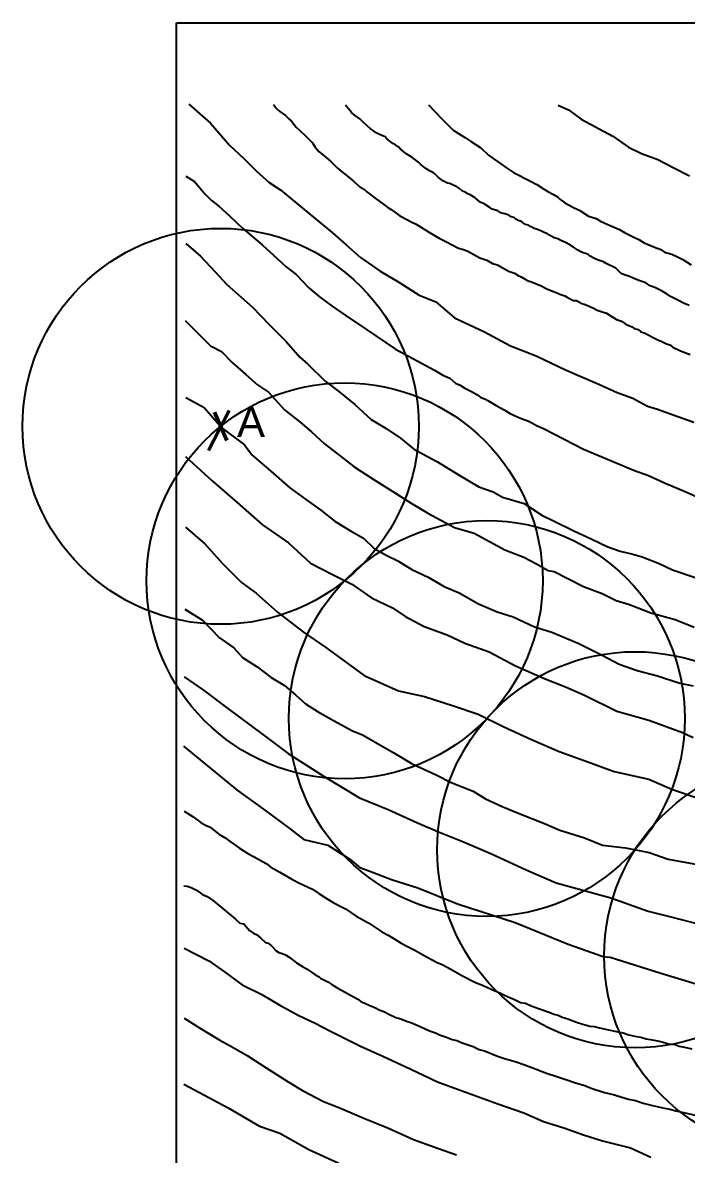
# Model space of a CAD drawing. Header units: millimetres. Extents: x 19067981 to 38137102, y 2652003 to 2652615.
# Drawn here: x 19068134.38 to 19068141.08, y 2652516.81 to 2652528.25 of the extents above; entities that cross this region are included whole.
import ezdxf

# ---------------------------------------------------------------- set-up
doc = ezdxf.new("R2010")
doc.units = ezdxf.units.MM
doc.layers.add('Layer1', color=7, linetype='Continuous', lineweight=50)
doc.styles.get("Standard").update_dxf_attribs({"font": 'arial.ttf'})

msp = doc.modelspace()

# ---------------------------------------------------------------- linework, layer by layer
for points in [[(19068135.933, 2652528.246), (19068164.451, 2652528.246), (19068164.451, 2652508.033), (19068135.932, 2652508.033), (19068135.932, 2652528.246)], [(19068136.055, 2652527.423), (19068136.273, 2652527.23), (19068136.467, 2652527.009), (19068136.61, 2652526.873), (19068136.739, 2652526.747), (19068136.868, 2652526.632), (19068136.984, 2652526.555), (19068137.144, 2652526.423), (19068137.314, 2652526.28), (19068137.508, 2652526.124), (19068137.644, 2652526.002), (19068137.79, 2652525.873), (19068137.988, 2652525.737), (19068138.178, 2652525.625), (19068138.383, 2652525.494), (19068138.55, 2652525.426), (19068138.737, 2652525.263), (19068139.043, 2652525.124), (19068139.305, 2652524.981), (19068139.564, 2652524.881), (19068139.86, 2652524.74), (19068140.204, 2652524.59), (19068140.381, 2652524.511), (19068140.539, 2652524.452), (19068140.688, 2652524.373), (19068140.789, 2652524.342), (19068140.993, 2652524.268), (19068141.154, 2652524.21)], [(19068136.909, 2652527.421), (19068136.941, 2652527.379), (19068136.975, 2652527.349), (19068137.033, 2652527.309), (19068137.065, 2652527.274), (19068137.091, 2652527.251), (19068137.14, 2652527.189), (19068137.181, 2652527.153), (19068137.23, 2652527.107), (19068137.303, 2652527.032), (19068137.331, 2652526.988), (19068137.369, 2652526.943), (19068137.406, 2652526.913), (19068137.485, 2652526.846), (19068137.516, 2652526.816), (19068137.554, 2652526.781), (19068137.597, 2652526.743), (19068137.657, 2652526.697), (19068137.719, 2652526.645), (19068137.783, 2652526.589), (19068137.828, 2652526.561), (19068137.854, 2652526.538), (19068137.952, 2652526.463), (19068138.011, 2652526.419), (19068138.066, 2652526.379), (19068138.099, 2652526.357), (19068138.186, 2652526.296), (19068138.257, 2652526.259), (19068138.301, 2652526.235), (19068138.353, 2652526.209), (19068138.404, 2652526.177), (19068138.448, 2652526.149), (19068138.485, 2652526.126), (19068138.585, 2652526.068), (19068138.65, 2652526.035), (19068138.714, 2652526.003), (19068138.78, 2652525.968), (19068138.83, 2652525.956), (19068138.873, 2652525.936), (19068138.994, 2652525.871), (19068139.066, 2652525.847), (19068139.124, 2652525.813), (19068139.172, 2652525.798), (19068139.284, 2652525.736), (19068139.344, 2652525.716), (19068139.382, 2652525.693), (19068139.412, 2652525.679), (19068139.452, 2652525.654), (19068139.481, 2652525.638), (19068139.515, 2652525.629), (19068139.613, 2652525.589), (19068139.671, 2652525.556), (19068139.728, 2652525.534), (19068139.764, 2652525.52), (19068139.803, 2652525.502), (19068139.852, 2652525.487), (19068139.868, 2652525.475), (19068139.937, 2652525.439), (19068139.97, 2652525.438), (19068140.026, 2652525.408), (19068140.048, 2652525.403), (19068140.093, 2652525.384), (19068140.149, 2652525.36), (19068140.181, 2652525.341), (19068140.221, 2652525.329), (19068140.273, 2652525.31), (19068140.376, 2652525.249), (19068140.425, 2652525.229), (19068140.458, 2652525.208), (19068140.489, 2652525.191), (19068140.533, 2652525.173), (19068140.554, 2652525.157), (19068140.593, 2652525.145), (19068140.622, 2652525.124), (19068140.653, 2652525.114), (19068140.694, 2652525.091), (19068140.745, 2652525.067), (19068140.798, 2652525.037), (19068140.826, 2652525.029), (19068140.854, 2652525.014), (19068140.878, 2652525.003), (19068140.913, 2652524.991), (19068140.944, 2652524.967), (19068141.021, 2652524.93), (19068141.118, 2652524.894)], [(19068141.109, 2652525.388), (19068141.052, 2652525.413), (19068140.993, 2652525.441), (19068140.92, 2652525.479), (19068140.885, 2652525.502), (19068140.835, 2652525.533), (19068140.763, 2652525.57), (19068140.716, 2652525.586), (19068140.684, 2652525.606), (19068140.67, 2652525.619), (19068140.6, 2652525.642), (19068140.544, 2652525.664), (19068140.499, 2652525.686), (19068140.463, 2652525.695), (19068140.423, 2652525.713), (19068140.368, 2652525.765), (19068140.269, 2652525.814), (19068140.242, 2652525.83), (19068140.188, 2652525.848), (19068140.154, 2652525.865), (19068140.103, 2652525.892), (19068140.085, 2652525.906), (19068140.037, 2652525.922), (19068140.014, 2652525.932), (19068139.985, 2652525.949), (19068139.962, 2652525.963), (19068139.939, 2652525.977), (19068139.905, 2652526), (19068139.86, 2652526.025), (19068139.813, 2652526.047), (19068139.783, 2652526.063), (19068139.745, 2652526.073), (19068139.699, 2652526.099), (19068139.677, 2652526.113), (19068139.652, 2652526.124), (19068139.61, 2652526.143), (19068139.567, 2652526.161), (19068139.544, 2652526.166), (19068139.521, 2652526.179), (19068139.507, 2652526.188), (19068139.485, 2652526.199), (19068139.457, 2652526.206), (19068139.435, 2652526.221), (19068139.415, 2652526.237), (19068139.382, 2652526.249), (19068139.359, 2652526.262), (19068139.343, 2652526.275), (19068139.301, 2652526.288), (19068139.288, 2652526.303), (19068139.246, 2652526.316), (19068139.207, 2652526.326), (19068139.175, 2652526.346), (19068139.118, 2652526.363), (19068139.097, 2652526.379), (19068139.037, 2652526.416), (19068138.997, 2652526.432), (19068138.972, 2652526.456), (19068138.947, 2652526.476), (19068138.93, 2652526.485), (19068138.904, 2652526.503), (19068138.866, 2652526.521), (19068138.849, 2652526.534), (19068138.818, 2652526.544), (19068138.789, 2652526.572), (19068138.758, 2652526.592), (19068138.731, 2652526.602), (19068138.693, 2652526.621), (19068138.667, 2652526.626), (19068138.628, 2652526.645), (19068138.577, 2652526.683), (19068138.542, 2652526.714), (19068138.528, 2652526.73), (19068138.493, 2652526.746), (19068138.448, 2652526.774), (19068138.42, 2652526.797), (19068138.396, 2652526.818), (19068138.375, 2652526.837), (19068138.306, 2652526.886), (19068138.258, 2652526.919), (19068138.193, 2652526.969), (19068138.175, 2652526.988), (19068138.134, 2652527.017), (19068138.116, 2652527.026), (19068138.055, 2652527.071), (19068138.037, 2652527.092), (19068138.022, 2652527.1), (19068137.973, 2652527.118), (19068137.94, 2652527.138), (19068137.918, 2652527.155), (19068137.887, 2652527.178), (19068137.852, 2652527.207), (19068137.814, 2652527.244), (19068137.784, 2652527.273), (19068137.725, 2652527.315), (19068137.699, 2652527.34), (19068137.667, 2652527.374), (19068137.648, 2652527.398), (19068137.638, 2652527.414)], [(19068138.475, 2652527.417), (19068138.611, 2652527.276), (19068138.726, 2652527.159), (19068138.848, 2652527.081), (19068138.91, 2652527.041), (19068139.004, 2652526.981), (19068139.081, 2652526.908), (19068139.265, 2652526.78), (19068139.334, 2652526.731), (19068139.507, 2652526.644), (19068139.57, 2652526.612), (19068139.638, 2652526.568), (19068139.681, 2652526.54), (19068139.74, 2652526.51), (19068139.778, 2652526.485), (19068139.801, 2652526.462), (19068139.854, 2652526.426), (19068139.94, 2652526.379), (19068139.976, 2652526.362), (19068140.003, 2652526.348), (19068140.093, 2652526.292), (19068140.169, 2652526.268), (19068140.212, 2652526.241), (19068140.288, 2652526.208), (19068140.406, 2652526.158), (19068140.455, 2652526.127), (19068140.556, 2652526.076), (19068140.6, 2652526.055), (19068140.655, 2652526.021), (19068140.759, 2652525.978), (19068140.821, 2652525.955), (19068140.859, 2652525.929), (19068140.933, 2652525.908), (19068140.985, 2652525.883), (19068141.045, 2652525.854), (19068141.129, 2652525.798)], [(19068139.785, 2652527.414), (19068139.89, 2652527.367), (19068140.017, 2652527.271), (19068140.155, 2652527.197), (19068140.337, 2652527.099), (19068140.495, 2652526.988), (19068140.627, 2652526.925), (19068140.791, 2652526.863), (19068140.948, 2652526.783), (19068141.111, 2652526.7)], [(19068136.025, 2652526.695), (19068136.112, 2652526.641), (19068136.219, 2652526.514), (19068136.282, 2652526.454), (19068136.359, 2652526.391), (19068136.466, 2652526.295), (19068136.601, 2652526.165), (19068136.687, 2652526.093), (19068136.797, 2652526.002), (19068136.91, 2652525.896), (19068137.038, 2652525.778), (19068137.14, 2652525.702), (19068137.266, 2652525.567), (19068137.374, 2652525.475), (19068137.504, 2652525.381), (19068137.634, 2652525.292), (19068137.85, 2652525.146), (19068138.144, 2652524.947), (19068138.535, 2652524.734), (19068138.622, 2652524.684), (19068138.693, 2652524.655), (19068138.75, 2652524.604), (19068138.797, 2652524.585), (19068138.843, 2652524.554), (19068138.909, 2652524.519), (19068138.965, 2652524.491), (19068139.004, 2652524.461), (19068139.052, 2652524.441), (19068139.076, 2652524.429), (19068139.16, 2652524.38), (19068139.239, 2652524.336), (19068139.302, 2652524.297), (19068139.387, 2652524.258), (19068139.495, 2652524.217), (19068139.567, 2652524.175), (19068139.638, 2652524.145), (19068139.846, 2652524.037), (19068140.042, 2652523.939), (19068140.555, 2652523.721), (19068140.699, 2652523.67), (19068140.86, 2652523.597), (19068141.074, 2652523.506), (19068141.364, 2652523.378)], [(19068136.025, 2652526.014), (19068136.172, 2652525.888), (19068136.322, 2652525.73), (19068136.44, 2652525.6), (19068136.698, 2652525.372), (19068136.865, 2652525.2), (19068137.038, 2652525.024), (19068137.175, 2652524.867), (19068137.253, 2652524.8), (19068137.434, 2652524.623), (19068137.57, 2652524.519), (19068137.732, 2652524.388), (19068137.897, 2652524.238), (19068138.047, 2652524.147), (19068138.194, 2652524.048), (19068138.323, 2652523.94), (19068138.459, 2652523.868), (19068138.568, 2652523.809), (19068138.77, 2652523.684), (19068138.984, 2652523.556), (19068139.128, 2652523.506), (19068139.223, 2652523.452), (19068139.441, 2652523.389), (19068139.619, 2652523.27), (19068139.752, 2652523.208), (19068139.944, 2652523.113), (19068140.125, 2652523.027), (19068140.286, 2652522.951), (19068140.412, 2652522.906), (19068140.541, 2652522.877), (19068140.634, 2652522.849), (19068140.806, 2652522.783), (19068140.939, 2652522.718), (19068141.198, 2652522.632)], [(19068136.017, 2652525.237), (19068136.153, 2652525.101), (19068136.275, 2652524.983), (19068136.386, 2652524.925), (19068136.496, 2652524.81), (19068136.632, 2652524.692), (19068136.748, 2652524.586), (19068136.859, 2652524.513), (19068137.023, 2652524.335), (19068137.18, 2652524.211), (19068137.293, 2652524.113), (19068137.427, 2652523.99), (19068137.586, 2652523.868), (19068137.725, 2652523.758), (19068137.917, 2652523.634), (19068138.117, 2652523.511), (19068138.301, 2652523.393), (19068138.47, 2652523.292), (19068138.74, 2652523.145), (19068138.937, 2652523.089), (19068139.247, 2652522.922), (19068139.438, 2652522.848), (19068139.566, 2652522.78), (19068139.684, 2652522.712), (19068139.746, 2652522.701), (19068139.884, 2652522.631), (19068140.043, 2652522.55), (19068140.229, 2652522.478), (19068140.37, 2652522.41), (19068140.506, 2652522.369), (19068140.721, 2652522.284), (19068140.967, 2652522.216), (19068141.159, 2652522.14)], [(19068136.026, 2652524.459), (19068136.21, 2652524.357), (19068136.393, 2652524.148), (19068136.617, 2652523.98), (19068136.694, 2652523.878), (19068136.882, 2652523.715), (19068137.076, 2652523.547), (19068137.27, 2652523.405), (19068137.388, 2652523.32), (19068137.533, 2652523.206), (19068137.689, 2652523.111), (19068137.82, 2652523.039), (19068137.927, 2652522.933), (19068138.056, 2652522.862), (19068138.166, 2652522.808), (19068138.307, 2652522.721), (19068138.472, 2652522.643), (19068138.634, 2652522.551), (19068138.785, 2652522.487), (19068138.981, 2652522.375), (19068139.17, 2652522.295), (19068139.33, 2652522.243), (19068139.547, 2652522.141), (19068139.72, 2652522.09), (19068139.995, 2652521.974), (19068140.231, 2652521.855), (19068140.4, 2652521.766), (19068140.585, 2652521.702), (19068140.788, 2652521.646), (19068141.013, 2652521.572), (19068141.15, 2652521.545)], [(19068136.022, 2652523.863), (19068136.29, 2652523.616), (19068136.542, 2652523.4), (19068136.8, 2652523.174), (19068137.063, 2652522.99), (19068137.284, 2652522.786), (19068137.505, 2652522.67), (19068137.701, 2652522.572), (19068137.901, 2652522.436), (19068138.111, 2652522.336), (19068138.238, 2652522.252), (19068138.432, 2652522.147), (19068138.664, 2652522.063), (19068138.843, 2652521.979), (19068139.09, 2652521.889), (19068139.353, 2652521.747), (19068139.653, 2652521.616), (19068139.858, 2652521.537), (19068140.053, 2652521.453), (19068140.379, 2652521.29), (19068140.7, 2652521.201), (19068141.042, 2652521.075), (19068141.15, 2652521.024)], [(19068136.021, 2652523.149), (19068136.217, 2652522.981), (19068136.402, 2652522.776), (19068136.586, 2652522.591), (19068136.736, 2652522.483), (19068136.95, 2652522.29), (19068137.215, 2652522.088), (19068137.438, 2652521.934), (19068137.651, 2652521.778), (19068137.825, 2652521.652), (19068138.172, 2652521.497), (19068138.434, 2652521.438), (19068138.727, 2652521.344), (19068138.978, 2652521.26), (19068139.229, 2652521.135), (19068139.515, 2652521.006), (19068139.794, 2652520.884), (19068140.084, 2652520.779), (19068140.352, 2652520.682), (19068140.7, 2652520.604), (19068140.941, 2652520.499), (19068141.209, 2652520.408)], [(19068136.016, 2652522.32), (19068136.192, 2652522.211), (19068136.365, 2652522.033), (19068136.511, 2652521.931), (19068136.599, 2652521.834), (19068136.745, 2652521.738), (19068136.886, 2652521.63), (19068137.02, 2652521.551), (19068137.134, 2652521.454), (19068137.235, 2652521.364), (19068137.363, 2652521.283), (19068137.515, 2652521.198), (19068137.707, 2652521.092), (19068137.811, 2652521.052), (19068137.921, 2652520.986), (19068138.125, 2652520.87), (19068138.31, 2652520.76), (19068138.553, 2652520.649), (19068138.705, 2652520.57), (19068138.928, 2652520.482), (19068139.05, 2652520.406), (19068139.221, 2652520.328), (19068139.376, 2652520.265), (19068139.648, 2652520.155), (19068139.801, 2652520.09), (19068140.051, 2652520.012), (19068140.234, 2652519.938), (19068140.467, 2652519.91), (19068140.703, 2652519.864), (19068140.895, 2652519.797), (19068141.175, 2652519.746)], [(19068136.009, 2652521.638), (19068136.202, 2652521.504), (19068136.437, 2652521.328), (19068136.815, 2652521.046), (19068137.059, 2652520.862), (19068137.422, 2652520.631), (19068137.78, 2652520.416), (19068138.068, 2652520.297), (19068138.364, 2652520.162), (19068138.593, 2652520.064), (19068138.83, 2652519.971), (19068139.112, 2652519.849), (19068139.463, 2652519.689), (19068139.765, 2652519.557), (19068140.072, 2652519.471), (19068140.317, 2652519.404), (19068140.694, 2652519.27), (19068140.911, 2652519.215), (19068141.173, 2652519.149)], [(19068136.003, 2652520.938), (19068136.244, 2652520.738), (19068136.542, 2652520.492), (19068136.811, 2652520.3), (19068137.083, 2652520.097), (19068137.218, 2652519.995), (19068137.459, 2652519.938), (19068137.682, 2652519.795), (19068137.782, 2652519.712), (19068137.911, 2652519.663), (19068138.103, 2652519.589), (19068138.367, 2652519.506), (19068138.768, 2652519.343), (19068139.35, 2652519.155), (19068139.886, 2652518.938), (19068140.241, 2652518.812), (19068140.312, 2652518.804), (19068140.811, 2652518.646), (19068141.334, 2652518.488)], [(19068136.007, 2652520.28), (19068136.099, 2652520.222), (19068136.178, 2652520.165), (19068136.224, 2652520.14), (19068136.27, 2652520.118), (19068136.359, 2652520.049), (19068136.421, 2652520.012), (19068136.462, 2652519.982), (19068136.567, 2652519.905), (19068136.653, 2652519.852), (19068136.715, 2652519.819), (19068136.838, 2652519.753), (19068136.884, 2652519.716), (19068136.976, 2652519.665), (19068137.096, 2652519.593), (19068137.173, 2652519.554), (19068137.305, 2652519.491), (19068137.369, 2652519.447), (19068137.427, 2652519.412), (19068137.512, 2652519.359), (19068137.585, 2652519.321), (19068137.638, 2652519.293), (19068137.744, 2652519.221), (19068137.826, 2652519.175), (19068137.873, 2652519.15), (19068138.006, 2652519.063), (19068138.068, 2652519.029), (19068138.136, 2652518.986), (19068138.199, 2652518.947), (19068138.271, 2652518.91), (19068138.338, 2652518.875), (19068138.41, 2652518.837), (19068138.464, 2652518.806), (19068138.563, 2652518.753), (19068138.614, 2652518.73), (19068138.702, 2652518.684), (19068138.812, 2652518.621), (19068138.951, 2652518.551), (19068139.023, 2652518.522), (19068139.108, 2652518.483), (19068139.204, 2652518.442), (19068139.242, 2652518.42), (19068139.305, 2652518.393), (19068139.338, 2652518.381), (19068139.405, 2652518.347), (19068139.456, 2652518.342), (19068139.512, 2652518.314), (19068139.586, 2652518.287), (19068139.696, 2652518.25), (19068139.743, 2652518.231), (19068139.785, 2652518.218), (19068139.825, 2652518.201), (19068139.874, 2652518.185), (19068139.97, 2652518.148), (19068140.035, 2652518.13), (19068140.106, 2652518.107), (19068140.152, 2652518.106), (19068140.202, 2652518.09), (19068140.294, 2652518.07), (19068140.373, 2652518.053), (19068140.442, 2652518.04), (19068140.499, 2652518.021), (19068140.56, 2652518.009), (19068140.62, 2652517.997), (19068140.675, 2652517.981), (19068140.717, 2652517.973), (19068140.772, 2652517.964), (19068140.805, 2652517.957), (19068140.846, 2652517.947), (19068140.912, 2652517.928), (19068140.958, 2652517.926), (19068141.006, 2652517.907), (19068141.063, 2652517.896), (19068141.136, 2652517.879)], [(19068136.004, 2652519.526), (19068136.037, 2652519.523), (19068136.078, 2652519.51), (19068136.134, 2652519.484), (19068136.193, 2652519.439), (19068136.242, 2652519.417), (19068136.308, 2652519.371), (19068136.524, 2652519.192), (19068136.571, 2652519.149), (19068136.61, 2652519.142), (19068136.667, 2652519.075), (19068136.712, 2652519.046), (19068136.74, 2652519.033), (19068136.783, 2652518.998), (19068136.83, 2652518.952), (19068136.857, 2652518.946), (19068136.89, 2652518.92), (19068136.937, 2652518.871), (19068136.965, 2652518.854), (19068136.997, 2652518.843), (19068137.031, 2652518.828), (19068137.07, 2652518.806), (19068137.143, 2652518.749), (19068137.204, 2652518.712), (19068137.252, 2652518.685), (19068137.327, 2652518.629), (19068137.372, 2652518.607), (19068137.388, 2652518.589), (19068137.419, 2652518.575), (19068137.458, 2652518.557), (19068137.5, 2652518.528), (19068137.561, 2652518.492), (19068137.628, 2652518.454), (19068137.687, 2652518.421), (19068137.761, 2652518.381), (19068137.792, 2652518.359), (19068137.841, 2652518.339), (19068137.878, 2652518.321), (19068137.941, 2652518.292), (19068137.978, 2652518.275), (19068138.025, 2652518.257), (19068138.077, 2652518.23), (19068138.147, 2652518.195), (19068138.195, 2652518.184), (19068138.254, 2652518.159), (19068138.299, 2652518.144), (19068138.393, 2652518.104), (19068138.485, 2652518.06), (19068138.547, 2652518.04), (19068138.588, 2652518.021), (19068138.659, 2652517.999), (19068138.714, 2652517.975), (19068138.761, 2652517.962), (19068138.817, 2652517.941), (19068138.927, 2652517.903), (19068138.986, 2652517.874), (19068139.043, 2652517.859), (19068139.174, 2652517.807), (19068139.243, 2652517.782), (19068139.362, 2652517.747), (19068139.44, 2652517.721), (19068139.521, 2652517.692), (19068139.667, 2652517.635), (19068139.761, 2652517.602), (19068139.883, 2652517.564), (19068139.962, 2652517.536), (19068140.054, 2652517.508), (19068140.12, 2652517.483), (19068140.254, 2652517.439), (19068140.354, 2652517.414), (19068140.429, 2652517.392), (19068140.496, 2652517.37), (19068140.568, 2652517.356), (19068140.644, 2652517.332), (19068140.698, 2652517.318), (19068140.739, 2652517.306), (19068140.86, 2652517.281), (19068140.912, 2652517.271), (19068140.975, 2652517.254), (19068141.203, 2652517.201)], [(19068136.009, 2652518.897), (19068136.257, 2652518.769), (19068136.415, 2652518.658), (19068136.594, 2652518.525), (19068136.793, 2652518.43), (19068136.974, 2652518.319), (19068137.158, 2652518.221), (19068137.331, 2652518.138), (19068137.486, 2652518.059), (19068137.79, 2652517.905), (19068138.016, 2652517.804), (19068138.298, 2652517.674), (19068138.567, 2652517.547), (19068138.807, 2652517.46), (19068139.177, 2652517.325), (19068139.439, 2652517.232), (19068139.636, 2652517.147), (19068139.844, 2652517.08), (19068140.043, 2652517.01), (19068140.233, 2652516.95), (19068140.515, 2652516.879), (19068140.723, 2652516.786)], [(19068136.007, 2652518.189), (19068136.163, 2652518.092), (19068136.368, 2652517.968), (19068136.48, 2652517.906), (19068136.644, 2652517.812), (19068136.837, 2652517.688), (19068137.057, 2652517.547), (19068137.205, 2652517.46), (19068137.415, 2652517.348), (19068137.588, 2652517.28), (19068137.824, 2652517.18), (19068138.072, 2652517.079), (19068138.323, 2652516.964), (19068138.577, 2652516.871), (19068138.76, 2652516.809)], [(19068136.006, 2652517.524), (19068136.162, 2652517.439), (19068136.453, 2652517.283), (19068136.769, 2652517.098), (19068136.973, 2652517.026), (19068137.269, 2652516.862), (19068137.572, 2652516.723)]]:
    msp.add_lwpolyline(points)
for centre in [(19068136.377, 2652524.168), (19068137.629, 2652522.608), (19068139.065, 2652521.217), (19068140.563, 2652519.891), (19068142.25, 2652518.818)]:
    msp.add_circle(centre, 2)
at = {"layer": 'Layer1'}
for p, q in [((19068136.464, 2652524.329), (19068136.255, 2652523.925)), ((19068136.316, 2652524.312), (19068136.438, 2652524.024))]:
    msp.add_line(p, q, dxfattribs=at)

# ---------------------------------------------------------------- texts
at = {"insert": (19068136.541, 2652524.365), "char_height": 0.305, "attachment_point": 1}
msp.add_mtext('A', dxfattribs=at)

doc.saveas('drawing.dxf')
